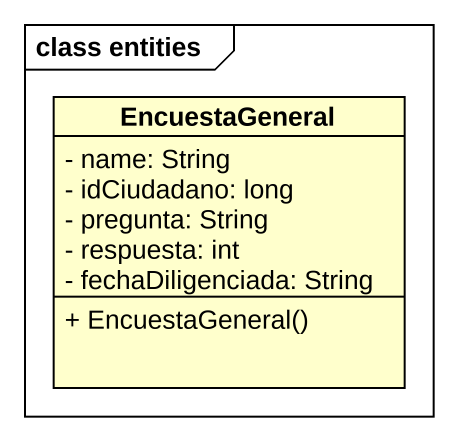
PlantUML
@startuml
mainframe class entities
hide circle
hide empty members
skinparam classAttributeIconSize 0
class EncuestaGeneral {
  - name: String
  - idCiudadano: long
  - pregunta: String
  - respuesta: int
  - fechaDiligenciada: String
  + EncuestaGeneral()
}
@enduml
